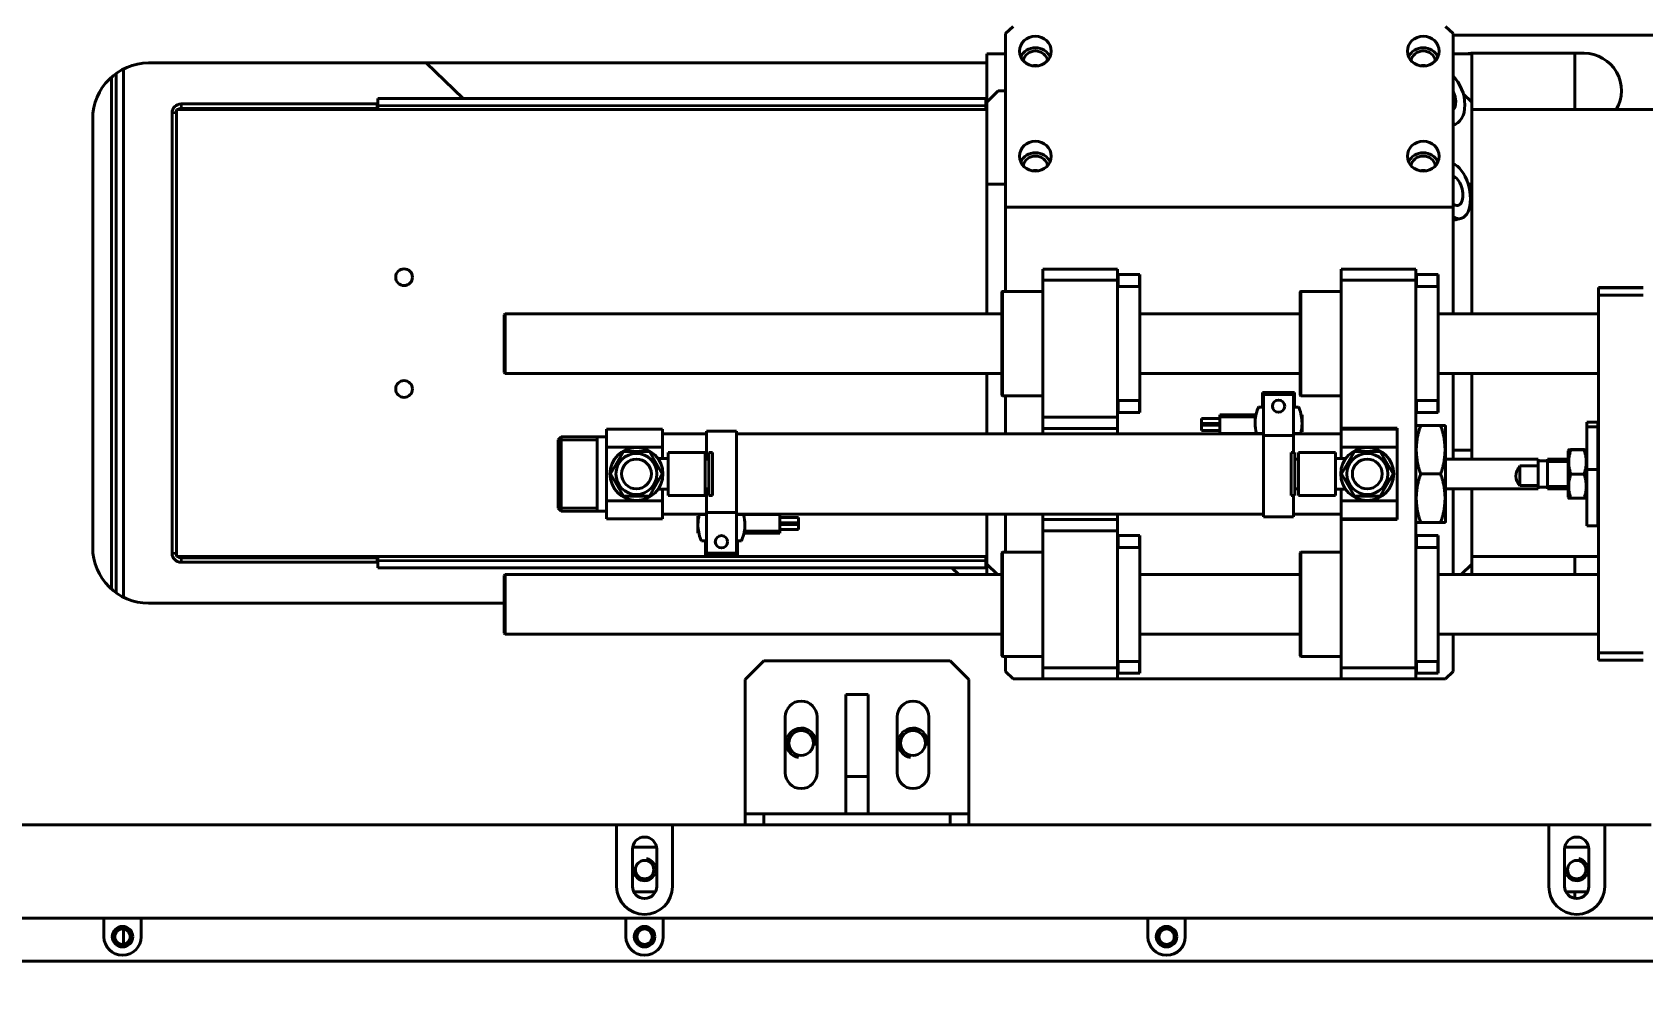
# Model space of a CAD drawing. Header units: millimetres. Extents: x 0 to 11890, y 0 to 8410.
# Drawn here: x 3032.6 to 3464.5, y 6196.3 to 6450.4 of the extents above; entities that cross this region are included whole.
import ezdxf

# ---------------------------------------------------------------- set-up
doc = ezdxf.new("R2010")
doc.units = ezdxf.units.MM
doc.header["$LTSCALE"] = 10
for name, color, linetype, lineweight in [('가시적인 것(ISO)', 3, 'Continuous', 40), ('가시적인 좁은 것(ISO)', 3, 'Continuous', 35), ('치수(ISO)', 2, 'Continuous', 25)]:
    doc.layers.add(name, color=color, linetype=linetype, lineweight=lineweight)
doc.styles.add('치수 텍스트_PSTEK_POSCO', font='isocp.shx')
doc.dimstyles.new('치수_PSTEK_POSCO', dxfattribs={"dimscale": 10, "dimtxt": 3, "dimasz": 2, "dimexe": 2, "dimexo": 2.5, "dimgap": 1, "dimtad": 1, "dimrnd": 1e-08, "dimdsep": 46, "dimtxsty": '치수 텍스트_PSTEK_POSCO', "dimcen": 0.09, "dimdle": 10, "dimclrd": 7, "dimclre": 7, "dimclrt": 2, "dimadec": 1, "dimazin": 2, "dimtfac": 1, "dimtmove": 0, "dimatfit": 3, "dimfxl": 0, "dimtolj": 1, "dimlwd": -1, "dimlwe": -1, "dimarcsym": 0})

# ---------------------------------------------------------------- blocks, each defined once
blk = doc.blocks.new('*D33')
at = {"layer": 'Defpoints', "color": 0}
for p in [(2184.83, 7619.6), (8116.83, 6944.6), (2184.83, 6219.6)]:
    blk.add_point(p, dxfattribs=at)
at = {"layer": '치수(ISO)', "color": 7}
for p, q in [((2184.83, 6269.6), (2184.83, 7659.6)), ((8116.83, 6994.6), (8116.83, 7659.6)), ((8076.83, 7619.6), (2224.83, 7619.6))]:
    blk.add_line(p, q, dxfattribs=at)
for points in [[(2224.83, 7626.26), (2224.83, 7612.93), (2184.83, 7619.6)], [(8076.83, 7626.26), (8076.83, 7612.93), (8116.83, 7619.6)]]:
    blk.add_solid(points, dxfattribs=at)
at = {"layer": '치수(ISO)', "color": 2, "insert": (5073.92, 7669.62), "char_height": 60, "attachment_point": 4, "style": '치수 텍스트_PSTEK_POSCO'}
blk.add_mtext('\\A1;5932', dxfattribs=at)
blk = doc.blocks.new('*D39')
at = {"layer": 'Defpoints', "color": 0}
for p in [(2406.83, 7439.6), (1606.83, 5027.6), (4228.33, 5027.6)]:
    blk.add_point(p, dxfattribs=at)
at = {"layer": '치수(ISO)', "color": 7}
for p, q in [((2356.83, 7439.6), (1566.83, 7439.6)), ((1606.83, 7399.6), (1606.83, 5067.6)), ((4178.33, 5027.6), (1566.83, 5027.6))]:
    blk.add_line(p, q, dxfattribs=at)
for points in [[(1600.16, 7399.6), (1613.49, 7399.6), (1606.83, 7439.6)], [(1600.16, 5067.6), (1613.49, 5067.6), (1606.83, 5027.6)]]:
    blk.add_solid(points, dxfattribs=at)
at = {"layer": '치수(ISO)', "color": 2, "insert": (1556.82, 6159.03), "char_height": 60, "attachment_point": 4, "rotation": 90, "style": '치수 텍스트_PSTEK_POSCO'}
blk.add_mtext('\\A1;2412', dxfattribs=at)

msp = doc.modelspace()

# ---------------------------------------------------------------- linework, layer by layer
at = {"layer": '가시적인 것(ISO)'}
for p, q in [((3293.647, 6449.974), (3295.647, 6451.854)), ((3293.647, 6403.378), (3293.647, 6449.974)), ((3411.647, 6451.854), (3413.647, 6449.974)), ((3413.647, 6449.974), (3413.647, 6403.378)), ((3413.647, 6449.597), (3960.326, 6449.597)), ((3288.647, 6444.597), (3288.647, 6431.597)), ((3293.647, 6444.597), (3288.647, 6444.597)), ((3418.647, 6444.597), (3413.647, 6444.597)), ((3418.647, 6431.597), (3418.647, 6444.597)), ((3418.826, 6444.697), (3448.826, 6444.697)), ((3446.326, 6429.597), (3446.326, 6444.697)), ((3057.076, 6298.702), (3057.076, 6440.493)), ((3063.826, 6442.097), (3288.647, 6442.097)), ((3138.275, 6442.097), (3148.155, 6432.597)), ((3053.826, 6300.917), (3053.826, 6438.277)), ((3055.076, 6439.281), (3055.076, 6299.914)), ((3125.326, 6432.597), (3288.326, 6432.597)), ((3125.326, 6432.597), (3125.326, 6430.597)), ((3288.326, 6432.597), (3288.647, 6432.597)), ((3288.326, 6432.597), (3288.326, 6430.597)), ((3288.647, 6431.597), (3288.326, 6431.597)), ((3288.647, 6431.597), (3291.647, 6434.597)), ((3288.647, 6409.597), (3288.647, 6431.597)), ((3291.647, 6434.597), (3293.647, 6434.597)), ((3416.383, 6433.861), (3418.647, 6431.597)), ((3418.647, 6431.597), (3418.647, 6409.597)), ((3070.126, 6428.697), (3070.126, 6310.497)), ((3288.647, 6429.597), (3071.326, 6429.597)), ((3071.326, 6429.597), (3071.326, 6309.597)), ((3125.126, 6431.097), (3072.526, 6431.097)), ((3125.126, 6429.897), (3072.526, 6429.897)), ((3125.126, 6429.897), (3125.126, 6431.097)), ((3125.326, 6431.097), (3125.126, 6431.097)), ((3125.326, 6429.897), (3125.126, 6429.897)), ((3125.326, 6429.597), (3125.326, 6430.597)), ((3288.647, 6430.597), (3288.326, 6430.597)), ((3960.326, 6429.597), (3418.647, 6429.597)), ((3048.826, 6312.097), (3048.826, 6427.097)), ((3413.946, 6425.488), (3413.647, 6425.392)), ((3288.647, 6374.793), (3288.647, 6409.597)), ((3288.647, 6409.597), (3293.647, 6409.597)), ((3417.709, 6409.597), (3418.647, 6409.597)), ((3418.647, 6409.597), (3418.647, 6374.793)), ((3293.647, 6403.378), (3413.647, 6403.378)), ((3293.647, 6380.788), (3293.647, 6403.378)), ((3413.647, 6403.378), (3413.647, 6374.793)), ((3414.111, 6399.976), (3413.647, 6399.868)), ((3415.761, 6400.362), (3414.936, 6400.169)), ((3303.647, 6386.786), (3303.647, 6386.791)), ((3323.647, 6386.791), (3303.647, 6386.791)), ((3303.647, 6383.786), (3303.647, 6386.786)), ((3323.647, 6386.786), (3303.647, 6386.786)), ((3323.647, 6386.791), (3323.647, 6386.786)), ((3323.647, 6386.786), (3323.647, 6383.786)), ((3329.447, 6385.291), (3323.847, 6385.291)), ((3329.647, 6385.291), (3329.647, 6381.764)), ((3383.647, 6383.796), (3383.647, 6386.796)), ((3383.647, 6386.796), (3403.647, 6386.796)), ((3403.647, 6386.796), (3403.647, 6383.796)), ((3403.847, 6385.296), (3409.447, 6385.296)), ((3409.447, 6385.291), (3403.847, 6385.291)), ((3409.647, 6385.296), (3409.647, 6385.291)), ((3409.647, 6385.291), (3409.647, 6381.764)), ((3292.647, 6380.588), (3292.647, 6352.988)), ((3303.647, 6380.788), (3292.847, 6380.788)), ((3303.647, 6347.036), (3303.647, 6383.786)), ((3323.647, 6383.786), (3303.647, 6383.786)), ((3323.647, 6383.786), (3323.647, 6347.036)), ((3323.847, 6382.08), (3329.447, 6382.08)), ((3329.647, 6381.764), (3329.647, 6351.818)), ((3372.647, 6380.593), (3372.647, 6352.993)), ((3383.647, 6380.793), (3372.847, 6380.793)), ((3383.647, 6383.796), (3403.647, 6383.796)), ((3383.647, 6344.046), (3383.647, 6383.796)), ((3403.647, 6383.796), (3403.647, 6279.795)), ((3403.847, 6382.08), (3409.447, 6382.08)), ((3409.647, 6381.764), (3409.647, 6351.818)), ((3452.671, 6381.796), (3464.671, 6381.796)), ((3452.671, 6381.79), (3452.671, 6381.796)), ((3452.671, 6381.79), (3452.671, 6379.79)), ((3464.671, 6381.79), (3452.671, 6381.79)), ((3452.671, 6379.79), (3464.671, 6379.79)), ((3452.671, 6283.79), (3452.671, 6379.79)), ((3159.171, 6374.543), (3159.421, 6374.793)), ((3159.171, 6359.043), (3159.171, 6374.543)), ((3159.421, 6374.793), (3159.421, 6358.793)), ((3292.647, 6374.793), (3159.421, 6374.793)), ((3372.647, 6374.793), (3329.647, 6374.793)), ((3452.671, 6374.793), (3409.647, 6374.793)), ((3159.171, 6359.043), (3159.421, 6358.793)), ((3292.647, 6358.793), (3159.421, 6358.793)), ((3288.647, 6342.593), (3288.647, 6358.793)), ((3372.647, 6358.793), (3329.647, 6358.793)), ((3452.671, 6358.793), (3409.647, 6358.793)), ((3413.647, 6358.793), (3413.647, 6335.793)), ((3418.647, 6358.793), (3418.647, 6338.163)), ((3303.647, 6352.788), (3292.847, 6352.788)), ((3293.647, 6342.593), (3293.647, 6352.788)), ((3329.447, 6351.502), (3323.847, 6351.502)), ((3329.647, 6351.818), (3329.647, 6348.291)), ((3361.487, 6349.753), (3362.847, 6349.753)), ((3362.547, 6353.623), (3371.147, 6353.623)), ((3362.547, 6349.753), (3362.547, 6353.623)), ((3362.647, 6353.203), (3371.047, 6353.203)), ((3362.647, 6349.753), (3362.647, 6353.203)), ((3362.847, 6353.093), (3362.847, 6342.101)), ((3370.847, 6353.093), (3362.847, 6353.093)), ((3370.847, 6342.101), (3370.847, 6353.093)), ((3370.847, 6349.753), (3372.207, 6349.753)), ((3371.047, 6353.203), (3371.047, 6349.753)), ((3371.147, 6353.623), (3371.147, 6349.753)), ((3383.647, 6352.793), (3372.847, 6352.793)), ((3409.447, 6351.502), (3403.847, 6351.502)), ((3409.647, 6351.818), (3409.647, 6348.291)), ((3323.647, 6347.036), (3303.647, 6347.036)), ((3303.647, 6347.036), (3303.647, 6344.036)), ((3323.647, 6344.036), (3323.647, 6347.036)), ((3323.847, 6348.291), (3329.447, 6348.291)), ((3329.447, 6348.286), (3323.847, 6348.286)), ((3329.647, 6348.291), (3329.647, 6348.286)), ((3346.147, 6345.343), (3346.147, 6346.693)), ((3351.147, 6346.693), (3346.147, 6346.693)), ((3346.147, 6345.343), (3346.147, 6344.843)), ((3360.793, 6347.693), (3351.147, 6347.693)), ((3351.147, 6347.693), (3351.147, 6347.153)), ((3360.687, 6347.153), (3351.147, 6347.153)), ((3351.147, 6347.153), (3351.147, 6342.693)), ((3373.147, 6347.693), (3372.901, 6347.693)), ((3373.147, 6346.522), (3373.094, 6346.522)), ((3373.147, 6346.522), (3373.147, 6347.693)), ((3373.147, 6346.522), (3373.147, 6345.754)), ((3403.847, 6348.291), (3409.447, 6348.291)), ((3449.521, 6345.693), (3449.521, 6344.445)), ((3452.471, 6345.693), (3449.521, 6345.693)), ((3452.471, 6345.693), (3452.471, 6344.445)), ((3173.647, 6340.981), (3174.459, 6341.793)), ((3173.647, 6340.981), (3173.647, 6322.605)), ((3174.459, 6341.793), (3174.459, 6321.793)), ((3186.647, 6341.793), (3174.459, 6341.793)), ((3174.459, 6341.793), (3174.459, 6321.793)), ((3184.147, 6341.793), (3184.147, 6321.793)), ((3186.647, 6343.793), (3201.647, 6343.793)), ((3186.647, 6343.793), (3186.647, 6339.005)), ((3201.647, 6343.793), (3201.647, 6339.005)), ((3213.447, 6342.593), (3201.647, 6342.593)), ((3213.447, 6335.793), (3213.447, 6343.293)), ((3213.447, 6343.293), (3221.447, 6343.293)), ((3221.447, 6343.293), (3221.447, 6321.486)), ((3362.847, 6342.593), (3221.447, 6342.593)), ((3303.647, 6344.036), (3323.647, 6344.036)), ((3303.647, 6342.593), (3303.647, 6344.036)), ((3323.647, 6344.036), (3323.647, 6342.593)), ((3346.147, 6343.493), (3346.147, 6344.843)), ((3351.147, 6343.493), (3346.147, 6343.493)), ((3360.907, 6342.693), (3351.147, 6342.693)), ((3362.847, 6342.693), (3360.907, 6342.693)), ((3362.847, 6320.293), (3362.847, 6342.101)), ((3370.847, 6342.101), (3362.847, 6342.101)), ((3372.787, 6342.693), (3370.847, 6342.693)), ((3383.647, 6342.593), (3370.847, 6342.593)), ((3370.847, 6342.101), (3370.847, 6337.593)), ((3373.147, 6343.093), (3372.888, 6343.093)), ((3373.147, 6345.093), (3373.147, 6343.093)), ((3383.647, 6344.043), (3383.647, 6344.046)), ((3383.647, 6344.046), (3398.647, 6344.046)), ((3383.647, 6343.793), (3383.647, 6344.043)), ((3398.647, 6343.793), (3383.647, 6343.793)), ((3383.647, 6339.005), (3383.647, 6343.793)), ((3398.647, 6344.046), (3398.647, 6319.546)), ((3403.647, 6344.543), (3403.791, 6344.793)), ((3404.953, 6344.793), (3410.342, 6344.793)), ((3411.647, 6344.543), (3411.503, 6344.793)), ((3411.647, 6319.043), (3411.647, 6344.543)), ((3449.521, 6344.445), (3452.471, 6344.445)), ((3449.521, 6332.982), (3449.521, 6344.445)), ((3452.471, 6344.445), (3452.471, 6332.982)), ((3186.647, 6339.005), (3201.647, 6339.005)), ((3186.647, 6324.582), (3186.647, 6339.005)), ((3191.183, 6337.793), (3187.719, 6331.793)), ((3198.111, 6337.793), (3191.183, 6337.793)), ((3201.575, 6331.793), (3198.111, 6337.793)), ((3201.647, 6335.913), (3201.647, 6339.005)), ((3203.167, 6337.593), (3203.167, 6325.993)), ((3213.047, 6337.593), (3203.167, 6337.593)), ((3213.047, 6337.593), (3213.047, 6325.993)), ((3214.047, 6337.593), (3214.047, 6325.993)), ((3215.047, 6337.593), (3214.047, 6337.593)), ((3215.047, 6337.593), (3215.047, 6325.993)), ((3370.247, 6325.993), (3370.247, 6337.593)), ((3370.247, 6337.593), (3371.247, 6337.593)), ((3371.247, 6325.993), (3371.247, 6337.593)), ((3372.247, 6325.993), (3372.247, 6337.593)), ((3372.247, 6337.593), (3382.127, 6337.593)), ((3382.127, 6325.993), (3382.127, 6337.593)), ((3398.647, 6339.005), (3383.647, 6339.005)), ((3383.647, 6339.005), (3383.647, 6335.913)), ((3387.183, 6337.793), (3383.719, 6331.793)), ((3394.111, 6337.793), (3387.183, 6337.793)), ((3397.575, 6331.793), (3394.111, 6337.793)), ((3413.647, 6338.163), (3418.647, 6338.163)), ((3418.647, 6338.163), (3418.647, 6335.793)), ((3444.521, 6338.043), (3444.666, 6338.294)), ((3444.521, 6338.043), (3444.521, 6325.543)), ((3445.246, 6338.316), (3448.796, 6338.316)), ((3448.796, 6338.271), (3445.246, 6338.271)), ((3449.521, 6338.043), (3449.377, 6338.294)), ((3452.471, 6340.693), (3452.671, 6340.693)), ((3203.167, 6335.913), (3200.429, 6335.913)), ((3214.047, 6335.793), (3213.047, 6335.793)), ((3371.247, 6335.793), (3372.247, 6335.793)), ((3382.127, 6335.913), (3384.865, 6335.913)), ((3436.521, 6335.793), (3411.647, 6335.793)), ((3431.521, 6333.946), (3436.521, 6333.946)), ((3431.521, 6333.946), (3431.521, 6328.718)), ((3436.521, 6335.793), (3436.521, 6333.946)), ((3439.021, 6335.343), (3436.521, 6335.343)), ((3436.521, 6333.946), (3436.521, 6333.207)), ((3436.521, 6333.207), (3436.521, 6329.457)), ((3439.021, 6335.793), (3439.021, 6327.793)), ((3444.521, 6335.793), (3439.021, 6335.793)), ((3452.471, 6332.982), (3449.521, 6332.982)), ((3449.521, 6332.982), (3449.521, 6317.893)), ((3452.471, 6332.982), (3452.471, 6317.893)), ((3187.719, 6331.793), (3191.183, 6325.793)), ((3198.111, 6325.793), (3201.575, 6331.793)), ((3383.719, 6331.793), (3387.183, 6325.793)), ((3394.111, 6325.793), (3397.575, 6331.793)), ((3410.342, 6331.793), (3404.953, 6331.793)), ((3436.521, 6328.718), (3431.521, 6328.718)), ((3436.521, 6329.457), (3436.521, 6328.718)), ((3436.521, 6328.718), (3436.521, 6327.793)), ((3439.021, 6328.243), (3436.521, 6328.243)), ((3445.246, 6331.749), (3448.796, 6331.749)), ((3186.647, 6324.582), (3201.647, 6324.582)), ((3186.647, 6324.582), (3186.647, 6319.793)), ((3191.183, 6325.793), (3198.111, 6325.793)), ((3203.167, 6327.673), (3200.429, 6327.673)), ((3201.647, 6324.582), (3201.647, 6327.673)), ((3201.647, 6324.582), (3201.647, 6319.793)), ((3213.047, 6325.993), (3203.167, 6325.993)), ((3214.047, 6327.793), (3213.047, 6327.793)), ((3213.447, 6321.486), (3213.447, 6327.793)), ((3215.047, 6325.993), (3214.047, 6325.993)), ((3370.247, 6325.993), (3371.247, 6325.993)), ((3370.847, 6325.993), (3370.847, 6320.293)), ((3371.247, 6327.793), (3372.247, 6327.793)), ((3372.247, 6325.993), (3382.127, 6325.993)), ((3382.127, 6327.673), (3384.865, 6327.673)), ((3383.647, 6327.673), (3383.647, 6324.582)), ((3398.647, 6324.582), (3383.647, 6324.582)), ((3383.647, 6319.793), (3383.647, 6324.582)), ((3387.183, 6325.793), (3394.111, 6325.793)), ((3436.521, 6327.793), (3411.647, 6327.793)), ((3413.647, 6327.793), (3413.647, 6304.793)), ((3418.647, 6327.793), (3418.647, 6307.597)), ((3444.521, 6327.793), (3439.021, 6327.793)), ((3444.521, 6325.543), (3444.666, 6325.293)), ((3445.246, 6325.271), (3448.796, 6325.271)), ((3449.521, 6325.543), (3449.377, 6325.293)), ((3173.647, 6322.605), (3174.459, 6321.793)), ((3186.647, 6321.793), (3174.459, 6321.793)), ((3186.647, 6319.793), (3201.647, 6319.793)), ((3213.447, 6320.993), (3201.647, 6320.993)), ((3211.147, 6318.493), (3211.147, 6320.493)), ((3211.147, 6320.493), (3211.407, 6320.493)), ((3211.507, 6320.893), (3213.447, 6320.893)), ((3213.447, 6321.486), (3221.447, 6321.486)), ((3213.447, 6321.486), (3213.447, 6310.493)), ((3221.447, 6310.493), (3221.447, 6321.486)), ((3362.847, 6320.993), (3221.447, 6320.993)), ((3221.447, 6320.893), (3223.387, 6320.893)), ((3223.387, 6320.893), (3233.147, 6320.893)), ((3233.147, 6316.433), (3233.147, 6320.893)), ((3233.147, 6320.093), (3238.147, 6320.093)), ((3238.147, 6320.093), (3238.147, 6318.743)), ((3288.647, 6307.597), (3288.647, 6320.993)), ((3293.647, 6310.788), (3293.647, 6320.993)), ((3303.647, 6319.539), (3303.647, 6320.993)), ((3303.647, 6319.536), (3303.647, 6319.539)), ((3303.647, 6319.536), (3303.647, 6316.536)), ((3323.647, 6319.536), (3303.647, 6319.536)), ((3323.647, 6320.993), (3323.647, 6319.539)), ((3323.647, 6319.539), (3323.647, 6319.536)), ((3323.647, 6316.536), (3323.647, 6319.536)), ((3370.847, 6320.293), (3362.847, 6320.293)), ((3383.647, 6320.993), (3370.847, 6320.993)), ((3383.647, 6319.546), (3383.647, 6319.793)), ((3398.647, 6319.793), (3383.647, 6319.793)), ((3398.647, 6319.546), (3383.647, 6319.546)), ((3383.647, 6279.795), (3383.647, 6319.546)), ((3452.471, 6322.893), (3452.671, 6322.893)), ((3211.147, 6317.065), (3211.147, 6317.833)), ((3211.147, 6317.065), (3211.2, 6317.065)), ((3211.147, 6317.065), (3211.147, 6315.893)), ((3211.147, 6315.893), (3211.393, 6315.893)), ((3223.501, 6315.893), (3233.147, 6315.893)), ((3223.607, 6316.433), (3233.147, 6316.433)), ((3233.147, 6316.893), (3238.147, 6316.893)), ((3233.147, 6315.893), (3233.147, 6316.433)), ((3238.147, 6318.243), (3238.147, 6318.743)), ((3238.147, 6318.243), (3238.147, 6316.893)), ((3303.647, 6316.536), (3323.647, 6316.536)), ((3303.647, 6279.786), (3303.647, 6316.536)), ((3323.647, 6316.536), (3323.647, 6279.786)), ((3329.447, 6315.291), (3323.847, 6315.291)), ((3329.647, 6315.291), (3329.647, 6311.764)), ((3403.647, 6319.043), (3403.791, 6318.793)), ((3403.847, 6315.296), (3409.447, 6315.296)), ((3409.447, 6315.291), (3403.847, 6315.291)), ((3410.342, 6318.793), (3404.953, 6318.793)), ((3409.647, 6315.296), (3409.647, 6315.291)), ((3409.647, 6315.291), (3409.647, 6311.764)), ((3411.647, 6319.043), (3411.503, 6318.793)), ((3452.471, 6317.893), (3449.521, 6317.893)), ((3213.447, 6313.833), (3212.087, 6313.833)), ((3213.147, 6309.963), (3213.147, 6313.833)), ((3213.247, 6310.383), (3213.247, 6313.833)), ((3222.807, 6313.833), (3221.447, 6313.833)), ((3221.647, 6313.833), (3221.647, 6310.383)), ((3221.747, 6313.833), (3221.747, 6309.963)), ((3303.647, 6310.788), (3292.847, 6310.788)), ((3323.847, 6312.08), (3329.447, 6312.08)), ((3329.647, 6311.764), (3329.647, 6281.818)), ((3372.647, 6310.593), (3372.647, 6282.993)), ((3383.647, 6310.793), (3372.847, 6310.793)), ((3403.847, 6312.08), (3409.447, 6312.08)), ((3409.647, 6311.764), (3409.647, 6281.818)), ((3071.326, 6309.597), (3288.647, 6309.597)), ((3125.126, 6309.297), (3072.526, 6309.297)), ((3072.526, 6308.097), (3125.126, 6308.097)), ((3125.126, 6309.297), (3125.126, 6308.097)), ((3125.326, 6309.297), (3125.126, 6309.297)), ((3125.326, 6308.097), (3125.126, 6308.097)), ((3125.326, 6308.597), (3125.326, 6309.597)), ((3125.326, 6308.597), (3125.326, 6306.597)), ((3288.326, 6306.597), (3125.326, 6306.597)), ((3221.747, 6309.963), (3213.147, 6309.963)), ((3221.647, 6310.383), (3213.247, 6310.383)), ((3213.447, 6310.493), (3221.447, 6310.493)), ((3279.195, 6306.597), (3281.07, 6304.793)), ((3288.326, 6308.597), (3288.647, 6308.597)), ((3288.326, 6308.597), (3288.326, 6306.597)), ((3288.326, 6307.597), (3288.647, 6307.597)), ((3288.647, 6306.597), (3288.326, 6306.597)), ((3288.647, 6307.597), (3288.647, 6304.793)), ((3291.451, 6304.793), (3288.647, 6307.597)), ((3292.647, 6310.588), (3292.647, 6282.988)), ((3418.647, 6307.597), (3415.843, 6304.793)), ((3418.647, 6309.597), (3452.671, 6309.597)), ((3418.647, 6304.793), (3418.647, 6307.597)), ((3446.326, 6304.793), (3446.326, 6309.597)), ((3159.171, 6304.543), (3159.421, 6304.793)), ((3159.171, 6289.043), (3159.171, 6304.543)), ((3159.421, 6304.793), (3159.421, 6288.793)), ((3292.647, 6304.793), (3159.421, 6304.793)), ((3372.647, 6304.793), (3329.647, 6304.793)), ((3452.671, 6304.793), (3409.647, 6304.793)), ((3159.171, 6297.097), (3063.826, 6297.097)), ((3159.171, 6289.043), (3159.421, 6288.793)), ((3292.647, 6288.793), (3159.421, 6288.793)), ((3372.647, 6288.793), (3329.647, 6288.793)), ((3452.671, 6288.793), (3409.647, 6288.793)), ((3413.647, 6288.793), (3413.647, 6278.791)), ((3223.826, 6276.597), (3228.826, 6281.597)), ((3228.826, 6281.597), (3278.826, 6281.597)), ((3278.826, 6281.597), (3283.826, 6276.597)), ((3303.647, 6282.788), (3292.847, 6282.788)), ((3293.647, 6278.791), (3293.647, 6282.788)), ((3329.447, 6281.502), (3323.847, 6281.502)), ((3329.647, 6281.818), (3329.647, 6278.291)), ((3383.647, 6282.793), (3372.847, 6282.793)), ((3409.447, 6281.502), (3403.847, 6281.502)), ((3409.647, 6281.818), (3409.647, 6278.291)), ((3452.671, 6283.79), (3452.671, 6281.79)), ((3464.671, 6283.79), (3452.671, 6283.79)), ((3452.671, 6281.79), (3464.671, 6281.79)), ((3223.826, 6240.597), (3223.826, 6276.597)), ((3283.826, 6276.597), (3283.826, 6240.597)), ((3295.647, 6276.791), (3293.647, 6278.791)), ((3295.647, 6276.791), (3303.647, 6276.791)), ((3303.647, 6276.786), (3303.647, 6279.786)), ((3323.647, 6279.786), (3303.647, 6279.786)), ((3323.647, 6276.786), (3303.647, 6276.786)), ((3323.647, 6279.786), (3323.647, 6276.786)), ((3323.647, 6276.791), (3411.647, 6276.791)), ((3323.847, 6278.291), (3329.447, 6278.291)), ((3329.447, 6278.286), (3323.847, 6278.286)), ((3329.647, 6278.291), (3329.647, 6278.286)), ((3383.647, 6279.795), (3403.647, 6279.795)), ((3383.647, 6276.796), (3383.647, 6279.795)), ((3383.647, 6276.791), (3383.647, 6276.796)), ((3383.647, 6276.796), (3403.647, 6276.796)), ((3383.647, 6276.791), (3403.647, 6276.791)), ((3403.647, 6279.795), (3403.647, 6276.796)), ((3403.647, 6276.796), (3403.647, 6276.791)), ((3403.847, 6278.291), (3409.447, 6278.291)), ((3413.647, 6278.791), (3411.647, 6276.791)), ((3250.826, 6250.597), (3250.826, 6272.597)), ((3250.826, 6272.597), (3256.826, 6272.597)), ((3256.826, 6272.597), (3256.826, 6250.597)), ((3234.576, 6251.597), (3234.576, 6266.597)), ((3243.076, 6266.597), (3243.076, 6251.597)), ((3264.576, 6251.597), (3264.576, 6266.597)), ((3273.076, 6266.597), (3273.076, 6251.597)), ((3250.826, 6240.597), (3250.826, 6250.597)), ((3250.826, 6250.597), (3256.826, 6250.597)), ((3256.826, 6250.597), (3256.826, 6240.597)), ((2954.326, 6237.597), (3189.326, 6237.597)), ((3189.326, 6237.597), (3189.326, 6221.097)), ((3189.326, 6237.597), (3204.326, 6237.597)), ((3204.326, 6221.097), (3204.326, 6237.597)), ((3204.326, 6237.597), (3439.326, 6237.597)), ((3228.826, 6240.597), (3223.826, 6240.597)), ((3223.826, 6240.597), (3223.826, 6237.597)), ((3228.826, 6237.597), (3228.826, 6240.597)), ((3278.826, 6240.597), (3228.826, 6240.597)), ((3283.826, 6240.597), (3278.826, 6240.597)), ((3278.826, 6240.597), (3278.826, 6237.597)), ((3283.826, 6237.597), (3283.826, 6240.597)), ((3439.326, 6237.597), (3439.326, 6221.097)), ((3439.326, 6237.597), (3454.326, 6237.597)), ((3454.326, 6237.597), (3466.826, 6237.597)), ((3454.326, 6221.097), (3454.326, 6237.597)), ((3193.576, 6221.097), (3193.576, 6231.097)), ((3193.615, 6231.597), (3200.038, 6231.597)), ((3200.076, 6231.097), (3200.076, 6221.097)), ((3443.576, 6231.097), (3443.576, 6221.097)), ((3443.615, 6231.597), (3450.038, 6231.597)), ((3450.076, 6221.097), (3450.076, 6231.097)), ((3199.71, 6219.597), (3193.943, 6219.597)), ((3449.71, 6219.597), (3443.943, 6219.597)), ((3446.326, 6217.886), (3446.326, 6219.597)), ((2896.826, 6212.597), (3474.671, 6212.597)), ((2921.826, 6212.597), (3051.826, 6212.597)), ((3051.826, 6207.597), (3051.826, 6212.597)), ((3061.826, 6212.597), (3191.826, 6212.597)), ((3061.826, 6212.597), (3061.826, 6207.597)), ((3191.826, 6207.597), (3191.826, 6212.597)), ((3201.826, 6212.597), (3331.826, 6212.597)), ((3201.826, 6212.597), (3201.826, 6207.597)), ((3331.826, 6207.597), (3331.826, 6212.597)), ((3341.826, 6212.597), (3471.826, 6212.597)), ((3341.826, 6212.597), (3341.826, 6207.597)), ((3057.087, 6209.648), (3057.087, 6205.547)), ((3496.826, 6200.992), (2896.826, 6200.992))]:
    msp.add_line(p, q, dxfattribs=at)
for centre, radius in [((3132.326, 6384.597), 2.25), ((3132.326, 6354.597), 2.25), ((3366.847, 6349.993), 1.65), ((3194.647, 6331.793), 7.1), ((3194.647, 6331.793), 5.5), ((3390.647, 6331.793), 7.1), ((3390.647, 6331.793), 5.5), ((3194.647, 6331.793), 4), ((3390.647, 6331.793), 4), ((3217.447, 6313.593), 1.65), ((3238.826, 6259.597), 3.324), ((3268.826, 6259.597), 3.324), ((3196.826, 6225.597), 2.458), ((3446.826, 6225.597), 2.458), ((3056.826, 6207.597), 2.75), ((3056.826, 6207.597), 2.067), ((3196.826, 6207.597), 2.75), ((3196.826, 6207.597), 2.067), ((3336.826, 6207.597), 2.75), ((3336.826, 6207.597), 2.067)]:
    msp.add_circle(centre, radius, dxfattribs=at)
for centre, radius, start, end in [((3418.826, 6434.697), 10, 90, 98.10974), ((3448.826, 6434.697), 10, 329.33617, 90), ((3063.826, 6427.097), 15, 90, 180), ((3303.647, 6438.597), 3.3, 120.72261, 125.5214), ((3403.647, 6438.597), 3.3, 54.4786, 59.27739), ((3072.526, 6428.697), 2.4, 90, 180), ((3072.526, 6428.697), 1.2, 90, 131.40962), ((3122.726, 6428.697), 1.2, 48.59038, 90), ((3122.726, 6428.697), 2.4, 22.02431, 30), ((3292.847, 6380.588), 0.2, 90, 180), ((3372.847, 6380.593), 0.2, 90, 180), ((3292.847, 6352.988), 0.2, 180, 270), ((3372.847, 6352.993), 0.2, 180, 270), ((3063.826, 6312.097), 15, 180, 270), ((3292.847, 6310.588), 0.2, 90, 180), ((3372.847, 6310.593), 0.2, 90, 180), ((3072.526, 6310.497), 2.4, 180, 270), ((3072.526, 6310.497), 1.2, 228.59038, 270), ((3122.726, 6310.497), 1.2, 270, 311.40962), ((3122.726, 6310.497), 2.4, 330, 337.97569), ((3292.847, 6282.988), 0.2, 180, 270), ((3372.847, 6282.993), 0.2, 180, 270), ((3238.826, 6266.597), 4.25, 0, 180), ((3268.826, 6266.597), 4.25, 0, 180), ((3238.826, 6251.597), 4.25, 180, 0), ((3268.826, 6251.597), 4.25, 180, 0), ((3196.826, 6231.097), 3.25, 0, 180), ((3446.826, 6231.097), 3.25, 0, 180), ((3196.826, 6221.097), 7.5, 180, 0), ((3196.826, 6221.097), 3.25, 180, 0), ((3446.826, 6221.097), 7.5, 180, 0), ((3446.826, 6221.097), 3.25, 180, 0), ((3056.826, 6207.597), 5, 180, 0), ((3196.826, 6207.597), 5, 180, 0), ((3336.826, 6207.597), 5, 180, 0)]:
    msp.add_arc(centre, radius, start, end, dxfattribs=at)
for centre in [(3301.647, 6445.276), (3405.647, 6445.276), (3301.647, 6417.085), (3405.647, 6417.085)]:
    msp.add_ellipse(centre, major_axis=(-4.25, 0), ratio=0.9396926, dxfattribs=at)
for centre, major_axis, ratio, start_param, end_param in [((3301.647, 6442.198), (-4.25, 0), 0.9396926, 3.5372125, 5.8875654), ((3301.647, 6442.198), (-3.324, 0), 0.9396926, 3.312983, 6.111795), ((3405.647, 6442.198), (-4.25, 0), 0.9396926, 3.5372125, 5.8875654), ((3405.647, 6442.198), (-3.324, 0), 0.9396926, 3.312983, 6.111795), ((3301.647, 6438.325), (3.324, 0), 0.9396926, 1.3258325, 1.8157601), ((3405.647, 6438.325), (3.324, 0), 0.9396926, 1.3258325, 1.8157601), ((3411.633, 6432.727), (2.314, -7.239), 0.6415752, 6.2197372, 8.5639019), ((3411.633, 6432.727), (1.218, -3.81), 0.6415752, 0.3674117, 1.8498568), ((3301.647, 6414.007), (-4.25, 0), 0.9396926, 3.5372125, 5.8875654), ((3301.647, 6414.007), (-3.324, 0), 0.9396926, 3.312983, 6.111795), ((3405.647, 6414.007), (-4.25, 0), 0.9396926, 3.5372125, 5.8875654), ((3405.647, 6414.007), (-3.324, 0), 0.9396926, 3.312983, 6.111795), ((3414.03, 6407.763), (-1.731, 7.4), 0.5304599, 2.6368098, 5.9573699), ((3301.647, 6410.134), (3.324, 0), 0.9396926, 1.3258325, 1.8157601), ((3405.647, 6410.134), (3.324, 0), 0.9396926, 1.3258325, 1.8157601), ((3414.03, 6407.763), (-0.911, 3.895), 0.5304599, 2.5556747, 6.0385051), ((3413.205, 6407.57), (1.731, -7.4), 0.5304599, 5.9711029, 6.2831853), ((3412.38, 6407.377), (1.731, -7.4), 0.5304599, 6.1677932, 6.3885159), ((3434.521, 6331.793), (3.038, 3.038), 0.8563823, 1.7106707, 3.1561392)]:
    msp.add_ellipse(centre, major_axis=major_axis, ratio=ratio, start_param=start_param, end_param=end_param, dxfattribs=at)
for points, knots in [([(3323.847, 6385.291), (3323.826, 6385.291), (3323.801, 6385.291), (3323.759, 6385.291), (3323.735, 6385.291), (3323.697, 6385.291), (3323.679, 6385.291), (3323.655, 6385.291), (3323.647, 6385.291), (3323.647, 6385.291)], [0, 0, 0, 0, 0.006363865, 0.006363865, 0.014489666, 0.014489666, 0.025226081, 0.025226081, 0.038692341, 0.038692341, 0.038692341, 0.038692341]), ([(3329.647, 6385.291), (3329.647, 6385.291), (3329.64, 6385.291), (3329.615, 6385.291), (3329.597, 6385.291), (3329.559, 6385.291), (3329.535, 6385.291), (3329.493, 6385.291), (3329.468, 6385.291), (3329.447, 6385.291)], [-0.038692341, -0.038692341, -0.038692341, -0.038692341, -0.025226081, -0.025226081, -0.014489666, -0.014489666, -0.006363865, -0.006363865, 0, 0, 0, 0]), ([(3403.647, 6385.296), (3403.647, 6385.296), (3403.655, 6385.296), (3403.679, 6385.296), (3403.697, 6385.296), (3403.735, 6385.296), (3403.759, 6385.296), (3403.801, 6385.296), (3403.826, 6385.296), (3403.847, 6385.296)], [-0.038692341, -0.038692341, -0.038692341, -0.038692341, -0.025226081, -0.025226081, -0.014489666, -0.014489666, -0.006363865, -0.006363865, 0, 0, 0, 0]), ([(3403.847, 6385.291), (3403.826, 6385.291), (3403.801, 6385.291), (3403.759, 6385.291), (3403.735, 6385.291), (3403.697, 6385.291), (3403.679, 6385.291), (3403.655, 6385.291), (3403.647, 6385.291), (3403.647, 6385.291)], [0, 0, 0, 0, 0.006363865, 0.006363865, 0.014489666, 0.014489666, 0.025226081, 0.025226081, 0.038692341, 0.038692341, 0.038692341, 0.038692341]), ([(3409.447, 6385.296), (3409.468, 6385.296), (3409.493, 6385.296), (3409.535, 6385.296), (3409.559, 6385.296), (3409.597, 6385.296), (3409.615, 6385.296), (3409.64, 6385.296), (3409.647, 6385.296), (3409.647, 6385.296)], [0, 0, 0, 0, 0.006363865, 0.006363865, 0.014489666, 0.014489666, 0.025226081, 0.025226081, 0.038692341, 0.038692341, 0.038692341, 0.038692341]), ([(3409.647, 6385.291), (3409.647, 6385.291), (3409.64, 6385.291), (3409.615, 6385.291), (3409.597, 6385.291), (3409.559, 6385.291), (3409.535, 6385.291), (3409.493, 6385.291), (3409.468, 6385.291), (3409.447, 6385.291)], [-0.038692341, -0.038692341, -0.038692341, -0.038692341, -0.025226081, -0.025226081, -0.014489666, -0.014489666, -0.006363865, -0.006363865, 0, 0, 0, 0]), ([(3323.647, 6381.764), (3323.647, 6381.809), (3323.655, 6381.862), (3323.679, 6381.939), (3323.697, 6381.978), (3323.735, 6382.028), (3323.759, 6382.05), (3323.801, 6382.073), (3323.826, 6382.08), (3323.847, 6382.08)], [-0.038692341, -0.038692341, -0.038692341, -0.038692341, -0.025226081, -0.025226081, -0.014489666, -0.014489666, -0.006363865, -0.006363865, 0, 0, 0, 0]), ([(3329.447, 6382.08), (3329.468, 6382.08), (3329.493, 6382.073), (3329.535, 6382.05), (3329.559, 6382.028), (3329.597, 6381.978), (3329.615, 6381.939), (3329.64, 6381.862), (3329.647, 6381.809), (3329.647, 6381.764)], [0, 0, 0, 0, 0.006363865, 0.006363865, 0.014489666, 0.014489666, 0.025226081, 0.025226081, 0.038692341, 0.038692341, 0.038692341, 0.038692341]), ([(3403.647, 6381.764), (3403.647, 6381.809), (3403.655, 6381.862), (3403.679, 6381.939), (3403.697, 6381.978), (3403.735, 6382.028), (3403.759, 6382.05), (3403.801, 6382.073), (3403.826, 6382.08), (3403.847, 6382.08)], [-0.038692341, -0.038692341, -0.038692341, -0.038692341, -0.025226081, -0.025226081, -0.014489666, -0.014489666, -0.006363865, -0.006363865, 0, 0, 0, 0]), ([(3409.447, 6382.08), (3409.468, 6382.08), (3409.493, 6382.073), (3409.535, 6382.05), (3409.559, 6382.028), (3409.597, 6381.978), (3409.615, 6381.939), (3409.64, 6381.862), (3409.647, 6381.809), (3409.647, 6381.764)], [0, 0, 0, 0, 0.006363865, 0.006363865, 0.014489666, 0.014489666, 0.025226081, 0.025226081, 0.038692341, 0.038692341, 0.038692341, 0.038692341]), ([(3323.847, 6351.502), (3323.826, 6351.502), (3323.801, 6351.509), (3323.759, 6351.532), (3323.735, 6351.554), (3323.697, 6351.604), (3323.679, 6351.643), (3323.655, 6351.72), (3323.647, 6351.773), (3323.647, 6351.818)], [0, 0, 0, 0, 0.006363865, 0.006363865, 0.014489666, 0.014489666, 0.025226081, 0.025226081, 0.038692341, 0.038692341, 0.038692341, 0.038692341]), ([(3329.647, 6351.818), (3329.647, 6351.773), (3329.64, 6351.72), (3329.615, 6351.643), (3329.597, 6351.604), (3329.559, 6351.554), (3329.535, 6351.532), (3329.493, 6351.509), (3329.468, 6351.502), (3329.447, 6351.502)], [-0.038692341, -0.038692341, -0.038692341, -0.038692341, -0.025226081, -0.025226081, -0.014489666, -0.014489666, -0.006363865, -0.006363865, 0, 0, 0, 0]), ([(3360.907, 6342.693), (3360.661, 6343.597), (3360.542, 6344.529), (3360.542, 6346.754), (3360.813, 6348.157), (3361.392, 6349.542), (3361.439, 6349.648), (3361.487, 6349.753)], [1.32177117, 1.32177117, 1.32177117, 1.32177117, 1.59039785, 1.59039785, 1.98960916, 1.98960916, 2.02305395, 2.02305395, 2.02305395, 2.02305395]), ([(3372.207, 6349.753), (3372.256, 6349.647), (3372.303, 6349.539), (3372.882, 6348.155), (3373.152, 6346.753), (3373.152, 6344.529), (3373.033, 6343.597), (3372.787, 6342.693)], [4.35075575, 4.35075575, 4.35075575, 4.35075575, 4.38459713, 4.38459713, 4.78338016, 4.78338016, 5.05200685, 5.05200685, 5.05200685, 5.05200685]), ([(3403.847, 6351.502), (3403.826, 6351.502), (3403.801, 6351.509), (3403.759, 6351.531), (3403.735, 6351.554), (3403.697, 6351.604), (3403.679, 6351.643), (3403.655, 6351.72), (3403.647, 6351.773), (3403.647, 6351.818)], [0, 0, 0, 0, 0.006363865, 0.006363865, 0.014489666, 0.014489666, 0.025226081, 0.025226081, 0.038692341, 0.038692341, 0.038692341, 0.038692341]), ([(3409.647, 6351.818), (3409.647, 6351.773), (3409.64, 6351.72), (3409.615, 6351.643), (3409.597, 6351.604), (3409.559, 6351.554), (3409.535, 6351.531), (3409.493, 6351.509), (3409.468, 6351.502), (3409.447, 6351.502)], [-0.038692341, -0.038692341, -0.038692341, -0.038692341, -0.025226081, -0.025226081, -0.014489666, -0.014489666, -0.006363865, -0.006363865, 0, 0, 0, 0]), ([(3323.647, 6348.291), (3323.647, 6348.291), (3323.655, 6348.291), (3323.679, 6348.291), (3323.697, 6348.291), (3323.735, 6348.291), (3323.759, 6348.291), (3323.801, 6348.291), (3323.826, 6348.291), (3323.847, 6348.291)], [-0.038692341, -0.038692341, -0.038692341, -0.038692341, -0.025226081, -0.025226081, -0.014489666, -0.014489666, -0.006363865, -0.006363865, 0, 0, 0, 0]), ([(3323.847, 6348.286), (3323.826, 6348.286), (3323.801, 6348.286), (3323.759, 6348.286), (3323.735, 6348.286), (3323.697, 6348.286), (3323.679, 6348.286), (3323.655, 6348.286), (3323.647, 6348.286), (3323.647, 6348.286)], [0, 0, 0, 0, 0.006363865, 0.006363865, 0.014489666, 0.014489666, 0.025226081, 0.025226081, 0.038692341, 0.038692341, 0.038692341, 0.038692341]), ([(3329.447, 6348.291), (3329.468, 6348.291), (3329.493, 6348.291), (3329.535, 6348.291), (3329.559, 6348.291), (3329.597, 6348.291), (3329.615, 6348.291), (3329.64, 6348.291), (3329.647, 6348.291), (3329.647, 6348.291)], [0, 0, 0, 0, 0.006363865, 0.006363865, 0.014489666, 0.014489666, 0.025226081, 0.025226081, 0.038692341, 0.038692341, 0.038692341, 0.038692341]), ([(3329.647, 6348.286), (3329.647, 6348.286), (3329.64, 6348.286), (3329.615, 6348.286), (3329.597, 6348.286), (3329.559, 6348.286), (3329.535, 6348.286), (3329.493, 6348.286), (3329.468, 6348.286), (3329.447, 6348.286)], [-0.038692341, -0.038692341, -0.038692341, -0.038692341, -0.025226081, -0.025226081, -0.014489666, -0.014489666, -0.006363865, -0.006363865, 0, 0, 0, 0]), ([(3403.647, 6348.291), (3403.647, 6348.291), (3403.655, 6348.291), (3403.679, 6348.291), (3403.697, 6348.291), (3403.735, 6348.291), (3403.759, 6348.291), (3403.801, 6348.291), (3403.826, 6348.291), (3403.847, 6348.291)], [-0.038692341, -0.038692341, -0.038692341, -0.038692341, -0.025226081, -0.025226081, -0.014489666, -0.014489666, -0.006363865, -0.006363865, 0, 0, 0, 0]), ([(3409.447, 6348.291), (3409.468, 6348.291), (3409.493, 6348.291), (3409.535, 6348.291), (3409.559, 6348.291), (3409.597, 6348.291), (3409.615, 6348.291), (3409.64, 6348.291), (3409.647, 6348.291), (3409.647, 6348.291)], [0, 0, 0, 0, 0.006363865, 0.006363865, 0.014489666, 0.014489666, 0.025226081, 0.025226081, 0.038692341, 0.038692341, 0.038692341, 0.038692341]), ([(3212.087, 6313.833), (3212.038, 6313.94), (3211.991, 6314.047), (3211.412, 6315.432), (3211.142, 6316.834), (3211.142, 6319.058), (3211.261, 6319.99), (3211.507, 6320.893)], [4.35075575, 4.35075575, 4.35075575, 4.35075575, 4.38459713, 4.38459713, 4.78338016, 4.78338016, 5.05200685, 5.05200685, 5.05200685, 5.05200685]), ([(3223.387, 6320.893), (3223.633, 6319.99), (3223.752, 6319.058), (3223.752, 6316.832), (3223.481, 6315.429), (3222.902, 6314.045), (3222.855, 6313.939), (3222.807, 6313.833)], [1.32177117, 1.32177117, 1.32177117, 1.32177117, 1.59039785, 1.59039785, 1.98960916, 1.98960916, 2.02305395, 2.02305395, 2.02305395, 2.02305395]), ([(3323.847, 6315.291), (3323.826, 6315.291), (3323.801, 6315.291), (3323.759, 6315.291), (3323.735, 6315.291), (3323.697, 6315.291), (3323.679, 6315.291), (3323.655, 6315.291), (3323.647, 6315.291), (3323.647, 6315.291)], [0, 0, 0, 0, 0.006363865, 0.006363865, 0.014489666, 0.014489666, 0.025226081, 0.025226081, 0.038692341, 0.038692341, 0.038692341, 0.038692341]), ([(3329.647, 6315.291), (3329.647, 6315.291), (3329.64, 6315.291), (3329.615, 6315.291), (3329.597, 6315.291), (3329.559, 6315.291), (3329.535, 6315.291), (3329.493, 6315.291), (3329.468, 6315.291), (3329.447, 6315.291)], [-0.038692341, -0.038692341, -0.038692341, -0.038692341, -0.025226081, -0.025226081, -0.014489666, -0.014489666, -0.006363865, -0.006363865, 0, 0, 0, 0]), ([(3403.647, 6315.296), (3403.647, 6315.296), (3403.655, 6315.296), (3403.679, 6315.296), (3403.697, 6315.296), (3403.735, 6315.296), (3403.759, 6315.296), (3403.801, 6315.296), (3403.826, 6315.296), (3403.847, 6315.296)], [-0.038692341, -0.038692341, -0.038692341, -0.038692341, -0.025226081, -0.025226081, -0.014489666, -0.014489666, -0.006363865, -0.006363865, 0, 0, 0, 0]), ([(3403.847, 6315.291), (3403.826, 6315.291), (3403.801, 6315.291), (3403.759, 6315.291), (3403.735, 6315.291), (3403.697, 6315.291), (3403.679, 6315.291), (3403.655, 6315.291), (3403.647, 6315.291), (3403.647, 6315.291)], [0, 0, 0, 0, 0.006363865, 0.006363865, 0.014489666, 0.014489666, 0.025226081, 0.025226081, 0.038692341, 0.038692341, 0.038692341, 0.038692341]), ([(3409.447, 6315.296), (3409.468, 6315.296), (3409.493, 6315.296), (3409.535, 6315.296), (3409.559, 6315.296), (3409.597, 6315.296), (3409.615, 6315.296), (3409.64, 6315.296), (3409.647, 6315.296), (3409.647, 6315.296)], [0, 0, 0, 0, 0.006363865, 0.006363865, 0.014489666, 0.014489666, 0.025226081, 0.025226081, 0.038692341, 0.038692341, 0.038692341, 0.038692341]), ([(3409.647, 6315.291), (3409.647, 6315.291), (3409.64, 6315.291), (3409.615, 6315.291), (3409.597, 6315.291), (3409.559, 6315.291), (3409.535, 6315.291), (3409.493, 6315.291), (3409.468, 6315.291), (3409.447, 6315.291)], [-0.038692341, -0.038692341, -0.038692341, -0.038692341, -0.025226081, -0.025226081, -0.014489666, -0.014489666, -0.006363865, -0.006363865, 0, 0, 0, 0]), ([(3323.647, 6311.764), (3323.647, 6311.809), (3323.655, 6311.862), (3323.679, 6311.939), (3323.697, 6311.978), (3323.735, 6312.028), (3323.759, 6312.05), (3323.801, 6312.073), (3323.826, 6312.08), (3323.847, 6312.08)], [-0.038692341, -0.038692341, -0.038692341, -0.038692341, -0.025226081, -0.025226081, -0.014489666, -0.014489666, -0.006363865, -0.006363865, 0, 0, 0, 0]), ([(3329.447, 6312.08), (3329.468, 6312.08), (3329.493, 6312.073), (3329.535, 6312.05), (3329.559, 6312.028), (3329.597, 6311.978), (3329.615, 6311.939), (3329.64, 6311.862), (3329.647, 6311.809), (3329.647, 6311.764)], [0, 0, 0, 0, 0.006363865, 0.006363865, 0.014489666, 0.014489666, 0.025226081, 0.025226081, 0.038692341, 0.038692341, 0.038692341, 0.038692341]), ([(3403.647, 6311.764), (3403.647, 6311.809), (3403.655, 6311.862), (3403.679, 6311.939), (3403.697, 6311.978), (3403.735, 6312.028), (3403.759, 6312.05), (3403.801, 6312.073), (3403.826, 6312.08), (3403.847, 6312.08)], [-0.038692341, -0.038692341, -0.038692341, -0.038692341, -0.025226081, -0.025226081, -0.014489666, -0.014489666, -0.006363865, -0.006363865, 0, 0, 0, 0]), ([(3409.447, 6312.08), (3409.468, 6312.08), (3409.493, 6312.073), (3409.535, 6312.05), (3409.559, 6312.028), (3409.597, 6311.978), (3409.615, 6311.939), (3409.64, 6311.862), (3409.647, 6311.809), (3409.647, 6311.764)], [0, 0, 0, 0, 0.006363865, 0.006363865, 0.014489666, 0.014489666, 0.025226081, 0.025226081, 0.038692341, 0.038692341, 0.038692341, 0.038692341]), ([(3323.847, 6281.502), (3323.826, 6281.502), (3323.801, 6281.509), (3323.759, 6281.532), (3323.735, 6281.554), (3323.697, 6281.604), (3323.679, 6281.643), (3323.655, 6281.72), (3323.647, 6281.773), (3323.647, 6281.818)], [0, 0, 0, 0, 0.006363865, 0.006363865, 0.014489666, 0.014489666, 0.025226081, 0.025226081, 0.038692341, 0.038692341, 0.038692341, 0.038692341]), ([(3329.647, 6281.818), (3329.647, 6281.773), (3329.64, 6281.72), (3329.615, 6281.643), (3329.597, 6281.604), (3329.559, 6281.554), (3329.535, 6281.532), (3329.493, 6281.509), (3329.468, 6281.502), (3329.447, 6281.502)], [-0.038692341, -0.038692341, -0.038692341, -0.038692341, -0.025226081, -0.025226081, -0.014489666, -0.014489666, -0.006363865, -0.006363865, 0, 0, 0, 0]), ([(3403.847, 6281.502), (3403.826, 6281.502), (3403.801, 6281.509), (3403.759, 6281.531), (3403.735, 6281.554), (3403.697, 6281.604), (3403.679, 6281.643), (3403.655, 6281.72), (3403.647, 6281.773), (3403.647, 6281.818)], [0, 0, 0, 0, 0.006363865, 0.006363865, 0.014489666, 0.014489666, 0.025226081, 0.025226081, 0.038692341, 0.038692341, 0.038692341, 0.038692341]), ([(3409.647, 6281.818), (3409.647, 6281.773), (3409.64, 6281.72), (3409.615, 6281.643), (3409.597, 6281.604), (3409.559, 6281.554), (3409.535, 6281.531), (3409.493, 6281.509), (3409.468, 6281.502), (3409.447, 6281.502)], [-0.038692341, -0.038692341, -0.038692341, -0.038692341, -0.025226081, -0.025226081, -0.014489666, -0.014489666, -0.006363865, -0.006363865, 0, 0, 0, 0]), ([(3323.647, 6278.291), (3323.647, 6278.291), (3323.655, 6278.291), (3323.679, 6278.291), (3323.697, 6278.291), (3323.735, 6278.291), (3323.759, 6278.291), (3323.801, 6278.291), (3323.826, 6278.291), (3323.847, 6278.291)], [-0.038692341, -0.038692341, -0.038692341, -0.038692341, -0.025226081, -0.025226081, -0.014489666, -0.014489666, -0.006363865, -0.006363865, 0, 0, 0, 0]), ([(3323.847, 6278.286), (3323.826, 6278.286), (3323.801, 6278.286), (3323.759, 6278.286), (3323.735, 6278.286), (3323.697, 6278.286), (3323.679, 6278.286), (3323.655, 6278.286), (3323.647, 6278.286), (3323.647, 6278.286)], [0, 0, 0, 0, 0.006363865, 0.006363865, 0.014489666, 0.014489666, 0.025226081, 0.025226081, 0.038692341, 0.038692341, 0.038692341, 0.038692341]), ([(3329.447, 6278.291), (3329.468, 6278.291), (3329.493, 6278.291), (3329.535, 6278.291), (3329.559, 6278.291), (3329.597, 6278.291), (3329.615, 6278.291), (3329.64, 6278.291), (3329.647, 6278.291), (3329.647, 6278.291)], [0, 0, 0, 0, 0.006363865, 0.006363865, 0.014489666, 0.014489666, 0.025226081, 0.025226081, 0.038692341, 0.038692341, 0.038692341, 0.038692341]), ([(3329.647, 6278.286), (3329.647, 6278.286), (3329.64, 6278.286), (3329.615, 6278.286), (3329.597, 6278.286), (3329.559, 6278.286), (3329.535, 6278.286), (3329.493, 6278.286), (3329.468, 6278.286), (3329.447, 6278.286)], [-0.038692341, -0.038692341, -0.038692341, -0.038692341, -0.025226081, -0.025226081, -0.014489666, -0.014489666, -0.006363865, -0.006363865, 0, 0, 0, 0]), ([(3403.647, 6278.291), (3403.647, 6278.291), (3403.655, 6278.291), (3403.679, 6278.291), (3403.697, 6278.291), (3403.735, 6278.291), (3403.759, 6278.291), (3403.801, 6278.291), (3403.826, 6278.291), (3403.847, 6278.291)], [-0.038692341, -0.038692341, -0.038692341, -0.038692341, -0.025226081, -0.025226081, -0.014489666, -0.014489666, -0.006363865, -0.006363865, 0, 0, 0, 0]), ([(3409.447, 6278.291), (3409.468, 6278.291), (3409.493, 6278.291), (3409.535, 6278.291), (3409.559, 6278.291), (3409.597, 6278.291), (3409.615, 6278.291), (3409.64, 6278.291), (3409.647, 6278.291), (3409.647, 6278.291)], [0, 0, 0, 0, 0.006363865, 0.006363865, 0.014489666, 0.014489666, 0.025226081, 0.025226081, 0.038692341, 0.038692341, 0.038692341, 0.038692341])]:
    msp.add_open_spline(points, degree=3, knots=knots, dxfattribs=at)
for points, weights in [([(3403.791, 6344.793), (3403.791, 6344.793), (3404.953, 6344.793)], [1.2568539704, 1.2568539687, 1.16661591531]), ([(3404.953, 6344.793), (3402.786, 6338.293), (3404.953, 6331.793)], [1.16661591531, 1.34709202549, 1.16661591531]), ([(3410.342, 6331.793), (3412.508, 6338.293), (3410.342, 6344.793)], [1.16661591531, 1.34709202549, 1.16661591531]), ([(3410.342, 6344.793), (3411.503, 6344.793), (3411.503, 6344.793)], [1.16661591531, 1.2568539687, 1.2568539704]), ([(3445.246, 6338.316), (3444.163, 6338.293), (3445.246, 6338.271)], [1.21952531327, 1.4081865358, 1.21952531327]), ([(3445.246, 6338.271), (3444.163, 6335.01), (3445.246, 6331.749)], [1.21952531327, 1.4081865358, 1.21952531327]), ([(3448.796, 6338.271), (3449.88, 6338.293), (3448.796, 6338.316)], [1.21952531327, 1.4081865358, 1.21952531327]), ([(3448.796, 6331.749), (3449.88, 6335.01), (3448.796, 6338.271)], [1.21952531327, 1.4081865358, 1.21952531327]), ([(3404.953, 6331.793), (3402.786, 6325.293), (3404.953, 6318.793)], [1.16661591531, 1.34709202549, 1.16661591531]), ([(3410.342, 6318.793), (3412.508, 6325.293), (3410.342, 6331.793)], [1.16661591531, 1.34709202549, 1.16661591531]), ([(3445.246, 6331.749), (3444.163, 6328.51), (3445.246, 6325.271)], [1.21952531327, 1.4081865358, 1.21952531327]), ([(3448.796, 6325.271), (3449.88, 6328.51), (3448.796, 6331.749)], [1.21952531327, 1.4081865358, 1.21952531327]), ([(3445.246, 6325.271), (3444.671, 6325.283), (3444.666, 6325.293)], [1.21952531327, 1.31280420837, 1.31384419868]), ([(3449.377, 6325.293), (3449.371, 6325.283), (3448.796, 6325.271)], [1.31384419868, 1.31280420837, 1.21952531327]), ([(3404.953, 6318.793), (3403.791, 6318.793), (3403.791, 6318.793)], [1.16661591531, 1.25685397209, 1.2568539704]), ([(3411.503, 6318.793), (3411.503, 6318.793), (3410.342, 6318.793)], [1.2568539704, 1.25685397209, 1.16661591531])]:
    msp.add_rational_spline(points, weights, degree=2, dxfattribs=at)
at = {"layer": '가시적인 좁은 것(ISO)'}
for p, q in [((3071.326, 6428.697), (3070.126, 6428.697)), ((3072.526, 6431.097), (3072.526, 6429.897)), ((3288.326, 6430.597), (3125.326, 6430.597)), ((3288.326, 6429.597), (3288.326, 6430.597)), ((3323.847, 6385.291), (3323.847, 6382.08)), ((3329.447, 6385.291), (3329.447, 6382.08)), ((3403.847, 6385.291), (3403.847, 6382.08)), ((3409.447, 6385.291), (3409.447, 6382.08)), ((3292.847, 6380.788), (3292.847, 6352.788)), ((3372.847, 6380.793), (3372.847, 6352.793)), ((3323.847, 6351.502), (3323.847, 6348.291)), ((3329.447, 6351.502), (3329.447, 6348.291)), ((3403.847, 6351.502), (3403.847, 6348.291)), ((3409.447, 6351.502), (3409.447, 6348.291)), ((3351.147, 6345.343), (3346.147, 6345.343)), ((3184.147, 6340.892), (3174.459, 6340.892)), ((3351.147, 6344.843), (3346.147, 6344.843)), ((3383.647, 6344.043), (3398.647, 6344.043)), ((3444.521, 6335.049), (3439.021, 6335.049)), ((3439.021, 6328.537), (3444.521, 6328.537)), ((3174.459, 6322.694), (3184.147, 6322.694)), ((3323.647, 6319.539), (3303.647, 6319.539)), ((3233.147, 6318.743), (3238.147, 6318.743)), ((3233.147, 6318.243), (3238.147, 6318.243)), ((3323.847, 6315.291), (3323.847, 6312.08)), ((3329.447, 6315.291), (3329.447, 6312.08)), ((3403.847, 6315.291), (3403.847, 6312.08)), ((3409.447, 6315.291), (3409.447, 6312.08)), ((3292.847, 6310.788), (3292.847, 6282.788)), ((3372.847, 6310.793), (3372.847, 6282.793)), ((3070.126, 6310.497), (3071.326, 6310.497)), ((3072.526, 6309.297), (3072.526, 6308.097)), ((3125.326, 6308.597), (3288.326, 6308.597)), ((3288.326, 6308.597), (3288.326, 6309.597)), ((3323.847, 6281.502), (3323.847, 6278.291)), ((3329.447, 6281.502), (3329.447, 6278.291)), ((3403.847, 6281.502), (3403.847, 6278.291)), ((3409.447, 6281.502), (3409.447, 6278.291))]:
    msp.add_line(p, q, dxfattribs=at)
for centre, radius, start, end in [((3238.826, 6259.597), 4, 350, 260), ((3268.826, 6259.597), 4, 350, 260), ((3196.826, 6225.597), 3, 170, 80), ((3446.826, 6225.597), 3, 170, 80), ((3056.826, 6207.597), 2.5, 80, 350), ((3196.826, 6207.597), 2.5, 80, 350), ((3336.826, 6207.597), 2.5, 80, 350)]:
    msp.add_arc(centre, radius, start, end, dxfattribs=at)

# ---------------------------------------------------------------- dimensions: what is measured, and where the dimension line sits
at = {"layer": '치수(ISO)', "color": 7}
for base, p1, p2, angle, picture, middle in [((2184.826, 7619.597), (8116.826, 6944.597), (2184.826, 6219.597), 180, '*D33', (5150.826, 7619.597)), ((1606.826, 5027.597), (2406.826, 7439.597), (4228.326, 5027.597), 90, '*D39', (1606.826, 6233.597))]:
    dim = msp.add_linear_dim(base=base, p1=p1, p2=p2, angle=angle, dimstyle='치수_PSTEK_POSCO', override={"dimscale": 20, "dimtofl": 0, "dimatfit": 1}, dxfattribs=at)
    dim.commit()
    dim.dimension.update_dxf_attribs({"geometry": picture, "text_midpoint": middle, "dimtype": 160})

doc.saveas('drawing.dxf')
